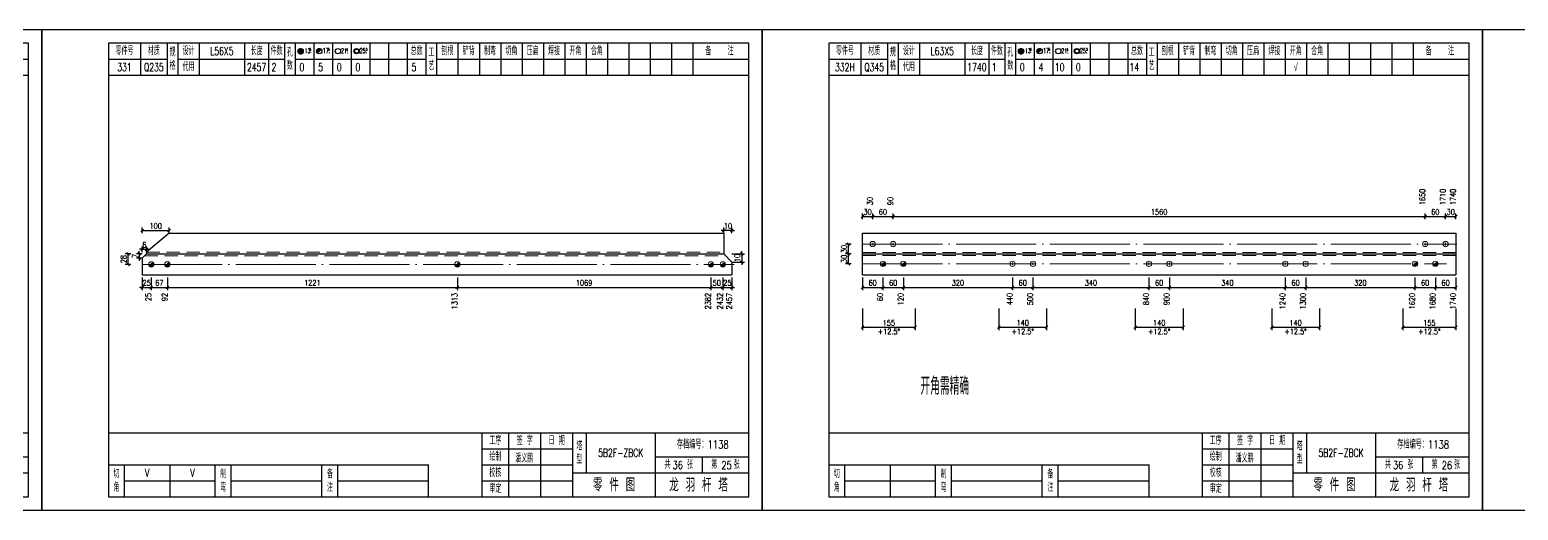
# Model space of a CAD drawing. Header units: millimetres. Extents: x 0 to 30240, y -10896 to -1348.
# Drawn here: x 6476 to 7033, y -2530 to -2350 of the extents above; entities that cross this region are included whole.
import ezdxf
from ezdxf.enums import TextEntityAlignment as Align

# ---------------------------------------------------------------- set-up
doc = ezdxf.new("R2010")
doc.units = ezdxf.units.MM
doc.header["$LTSCALE"] = 20
doc.header["$PDMODE"] = 1
doc.linetypes.add('DASHDOT2X', pattern=[1.75, 1.5, -0.125, 0, -0.125])
doc.linetypes.add('HIDDEN', pattern=[0.375, 0.25, -0.125])
for name, color, linetype, lineweight in [('1', 7, 'Continuous', 25), ('11', 3, 'Continuous', 13), ('2', 1, 'HIDDEN', 13), ('5', 1, 'Continuous', 13), ('7', 2, 'DASHDOT2X', 13)]:
    doc.layers.add(name, color=color, linetype=linetype, lineweight=lineweight)
doc.styles.get("Standard").update_dxf_attribs({"font": 'simplex', "width": 0.7, "bigfont": 'gbhzfs.shx'})
doc.styles.add('SYMBOL_TXT', font='txt.shx', dxfattribs={"width": 0.6})
doc.styles.add('TITLE_TXT', font='simplex.shx', dxfattribs={"width": 0.75, "height": 2.5, "bigfont": 'gbhzfs.shx'})
doc.dimstyles.get("Standard").update_dxf_attribs({"dimtxt": 2.1, "dimasz": 1, "dimexe": 1.05, "dimexo": 0, "dimgap": 0.63, "dimtad": 1, "dimzin": 0, "dimdsep": 46, "dimtxsty": 'standard', "dimblk": 'OBLIQUE', "dimblk1": 'OBLIQUE', "dimblk2": 'OBLIQUE', "dimcen": 0.09, "dimadec": 0, "dimazin": 0, "dimtfac": 1, "dimtdec": 1, "dimtix": 1, "dimtmove": 0, "dimatfit": 3, "dimfxl": 0, "dimtolj": 1, "dimtzin": 0, "dimarcsym": 0})
pattern_1 = [(0, (-3, 0), (0, 0.0125), [])]

# ---------------------------------------------------------------- blocks, each defined once
blk = doc.blocks.new('M12_HOLE')
h = blk.add_hatch()
h.set_pattern_fill('LINE', scale=0.1, style=0)
h.set_pattern_definition(pattern_1)
h.paths.add_polyline_path([(-5, 0, 1), (-1, 0, 1)])
at = {"color": 7}
blk.add_circle((-3, 0), 2, dxfattribs=at)
at = {"color": 7, "attachment_point": 1, "style": 'SYMBOL_TXT'}
for s, insert, char_height, width in [('13\\f??|b0|i0|c0|p54;.', (-0.1, 2.1), 3.5, 5.707), ('5', (3.7, 2.3), 1.8, 2.931)]:
    blk.add_mtext(s, dxfattribs=dict(at, insert=insert, char_height=char_height, width=width))
blk = doc.blocks.new('M16_HOLE')
h = blk.add_hatch()
h.set_pattern_fill('LINE', scale=0.1, style=0)
h.set_pattern_definition(pattern_1)
h.paths.add_polyline_path([(-1.6, 1.4, 0.668179), (-5, 0, 0.198912), (-4.4, -1.4)])
at = {"color": 7}
blk.add_circle((-3, 0), 2, dxfattribs=at)
at = {"color": 7, "attachment_point": 1, "style": 'SYMBOL_TXT'}
for s, insert, char_height, width in [('17.', (-0.4, 2.1), 3.5, 6.316), ('5', (3.6, 2.3), 1.8, 1.822)]:
    blk.add_mtext(s, dxfattribs=dict(at, insert=insert, char_height=char_height, width=width))
blk = doc.blocks.new('M20_HOLE')
at = {"color": 7}
blk.add_circle((-3, 0), 2, dxfattribs=at)
at = {"color": 7, "attachment_point": 1, "style": 'SYMBOL_TXT'}
for s, insert, char_height, width in [('21.', (-0.7, 2), 3.5, 6.074), ('5', (3.3, 2), 1.8, 1.458)]:
    blk.add_mtext(s, dxfattribs=dict(at, insert=insert, char_height=char_height, width=width))
blk = doc.blocks.new('M24_HOLE')
at = {"color": 7}
for radius in [2, 1.5]:
    blk.add_circle((-3, 0), radius, dxfattribs=at)
at = {"color": 7, "attachment_point": 1, "style": 'SYMBOL_TXT'}
for s, insert, char_height, width in [('25.', (-0.7, 2.1), 3.5, 2.429), ('5', (3.9, 2.3), 1.8, 1.944)]:
    blk.add_mtext(s, dxfattribs=dict(at, insert=insert, char_height=char_height, width=width))
blk = doc.blocks.new('JgCard')
for p, q in [((270, 180), (0, 180)), ((0, 180), (0, 0)), ((270, 0), (270, 180)), ((265, 175), (25, 175)), ((25, 175), (25, 5)), ((37, 175), (37, 163)), ((47, 175), (47, 163)), ((51, 175), (51, 163)), ((59, 175), (59, 163)), ((76, 175), (76, 163)), ((85, 175), (85, 163)), ((91, 175), (91, 163)), ((95, 175), (95, 163)), ((102, 175), (102, 163)), ((109, 175), (109, 163)), ((116, 175), (116, 163)), ((123, 175), (123, 163)), ((130, 175), (130, 163)), ((137, 175), (137, 163)), ((144, 175), (144, 163)), ((148, 175), (148, 163)), ((156, 175), (156, 163)), ((164, 175), (164, 163)), ((172, 175), (172, 163)), ((180, 175), (180, 163)), ((188, 175), (188, 163)), ((196, 175), (196, 163)), ((204, 175), (204, 163)), ((212, 175), (212, 163)), ((220, 175), (220, 163)), ((228, 175), (228, 163)), ((236, 175), (236, 163)), ((244, 175), (244, 163)), ((265, 5), (265, 175)), ((25, 169), (47, 169)), ((51, 169), (91, 169)), ((95, 169), (144, 169)), ((148, 169), (265, 169)), ((25, 163), (265, 163)), ((25, 29), (265, 29)), ((165, 5), (165, 29)), ((175, 5), (175, 29)), ((187, 5), (187, 29)), ((199, 5), (199, 29)), ((204, 29), (204, 14)), ((230, 5), (230, 29)), ((165, 23), (199, 23)), ((25, 17), (145, 17)), ((31, 5), (31, 17)), ((48, 17), (48, 5)), ((65, 5), (65, 17)), ((71, 5), (71, 17)), ((105, 5), (105, 17)), ((111, 5), (111, 17)), ((145, 5), (145, 17)), ((165, 17), (199, 17)), ((230, 20), (265, 20)), ((247.5, 20), (247.5, 14)), ((199, 14), (265, 14)), ((31, 11), (65, 11)), ((71, 11), (105, 11)), ((111, 11), (145, 11)), ((165, 11), (199, 11)), ((0, 0), (270, 0)), ((25, 5), (265, 5))]:
    blk.add_line(p, q)
blk.add_lwpolyline([(96.03, 171.99, -1), (98.03, 171.99, -1)], format="xyb", close=True)
blk.add_point((145, 96))
at = {"xscale": 0.5, "yscale": 0.5, "zscale": 0.5}
for name, p in [('M12_HOLE', (98.53, 171.99)), ('M16_HOLE', (105.5, 172)), ('M20_HOLE', (112.5, 172)), ('M24_HOLE', (119.5, 172))]:
    blk.add_blockref(name, p, dxfattribs=at)
at = {"style": 'TITLE_TXT', "width": 0.75}
for s, height, p in [('存档编号：1138', 3.076, (238.02, 23.07)), ('潘义鹏', 3, (177.45, 17.91)), ('龙 羽 杆 塔', 5, (235.17, 6.97))]:
    blk.add_text(s, height=height, dxfattribs=at).set_placement(p)
at = {"attachment_point": 5, "style": 'TITLE_TXT'}
for s, insert, char_height, width in [('零件号', (31, 172), 3, 15), ('材质', (42, 172), 3, 8), ('设计', (55, 172), 3, 8), ('长度', (80.5, 172), 3, 8), ('件数', (88, 172), 3, 6), ('总数', (140.5, 172), 3, 7), ('刨根', (152, 172), 3, 8), ('铲背', (160, 172), 3, 8), ('制弯', (168, 172), 3, 8), ('切角', (176, 172), 3, 8), ('压扁', (184, 172), 3, 8), ('焊接', (192, 172), 3, 8), ('开角', (200, 172), 3, 8), ('合角', (208, 172), 3, 8), ('备    注', (254, 172), 3, 22), ('规格', (49, 169), 3, 4), ('代用', (55, 166), 3, 8), ('孔数', (93, 169), 3, 4), ('工\\P艺', (146, 169), 3, 4), ('工序', (170, 26), 3, 10), ('签 字', (181, 26), 3, 12), ('日 期', (193, 26), 3, 12), ('塔\\P型', (201.5, 21.5), 3, 5), ('绘制', (170, 20), 3, 10), ('共    张', (238.75, 17), 3, 17.5), ('第    张', (256.25, 17), 3, 17.5), ('切\\P角', (28, 11), 3, 6), ('制\\P弯', (68, 11), 3, 6), ('备\\P注', (108, 11), 3, 6), ('校核', (170, 14), 3, 10), ('零 件 图', (214.5, 9.5), 5, 31), ('审定', (170, 8), 3, 10)]:
    blk.add_mtext(s, dxfattribs=dict(at, insert=insert, char_height=char_height, width=width))
blk = doc.blocks.new('M16')
for p, q in [((-0.71, -0.71), (0.71, 0.71)), ((-0.4, 0), (0.4, 0)), ((0, 0.4), (0, -0.4))]:
    blk.add_line(p, q)
blk.add_circle((0, 0), 1)
for radius in [0.8, 0.6, 0.4, 0.2]:
    blk.add_arc((0, 0), radius, 225, 45)
blk = doc.blocks.new('_Oblique')
at = {"color": 0, "linetype": 'ByBlock', "lineweight": -2}
blk.add_line((-0.5, -0.5), (0.5, 0.5), dxfattribs=at)
blk = doc.blocks.new('*D911')
at = {"layer": '11', "color": 0, "lineweight": -2}
for p, q in [((6517.6, -2443.27), (6517.6, -2448)), ((6521.04, -2443.27), (6521.04, -2448)), ((6517.6, -2446.95), (6516.6, -2446.95)), ((6517.6, -2446.95), (6521.04, -2446.95)), ((6521.04, -2446.95), (6522.04, -2446.95))]:
    blk.add_line(p, q, dxfattribs=at)
at = {"layer": 'Defpoints', "color": 0}
for p in [(6517.6, -2443.27), (6521.04, -2443.27), (6521.04, -2446.95)]:
    blk.add_point(p, dxfattribs=at)
at = {"layer": '11', "color": 0, "lineweight": -2}
blk.add_blockref('_Oblique', (6517.6, -2446.95), dxfattribs=at)
at = {"layer": '11', "color": 0, "lineweight": -2, "rotation": 180}
blk.add_blockref('_Oblique', (6521.04, -2446.95), dxfattribs=at)
at = {"layer": '11', "color": 0, "insert": (6519.32, -2445.27), "char_height": 2.1, "attachment_point": 5}
blk.add_mtext('\\A1;25', dxfattribs=at)
blk = doc.blocks.new('*D916')
at = {"layer": '11', "color": 0, "lineweight": -2}
for p, q in [((6735.26, -2443.27), (6735.26, -2448)), ((6738.7, -2443.27), (6738.7, -2448)), ((6735.26, -2446.95), (6734.26, -2446.95)), ((6735.26, -2446.95), (6738.7, -2446.95)), ((6738.7, -2446.95), (6739.7, -2446.95))]:
    blk.add_line(p, q, dxfattribs=at)
at = {"layer": 'Defpoints', "color": 0}
for p in [(6735.26, -2443.27), (6738.7, -2443.27), (6738.7, -2446.95)]:
    blk.add_point(p, dxfattribs=at)
at = {"layer": '11', "color": 0, "lineweight": -2}
blk.add_blockref('_Oblique', (6735.26, -2446.95), dxfattribs=at)
at = {"layer": '11', "color": 0, "lineweight": -2, "rotation": 180}
blk.add_blockref('_Oblique', (6738.7, -2446.95), dxfattribs=at)
at = {"layer": '11', "color": 0, "insert": (6736.98, -2445.27), "char_height": 2.1, "attachment_point": 5}
blk.add_mtext('\\A1;25', dxfattribs=at)
blk = doc.blocks.new('*D918')
at = {"layer": '11', "color": 0, "lineweight": -2}
for p, q in [((6517.6, -2433.76), (6517.6, -2431.66)), ((6519.25, -2433.76), (6519.25, -2431.66)), ((6517.6, -2432.71), (6516.6, -2432.71)), ((6517.6, -2432.71), (6519.25, -2432.71)), ((6519.25, -2432.71), (6520.25, -2432.71))]:
    blk.add_line(p, q, dxfattribs=at)
at = {"layer": 'Defpoints', "color": 0}
for p in [(6517.6, -2433.76), (6519.25, -2432.71), (6519.25, -2433.76)]:
    blk.add_point(p, dxfattribs=at)
at = {"layer": '11', "color": 0, "lineweight": -2}
blk.add_blockref('_Oblique', (6517.6, -2432.71), dxfattribs=at)
at = {"layer": '11', "color": 0, "lineweight": -2, "rotation": 180}
blk.add_blockref('_Oblique', (6519.25, -2432.71), dxfattribs=at)
at = {"layer": '11', "color": 0, "insert": (6518.43, -2431.03), "char_height": 2.1, "attachment_point": 5}
blk.add_mtext('\\A1;6', dxfattribs=at)
blk = doc.blocks.new('*D919')
at = {"layer": '11', "color": 0, "lineweight": -2}
for p, q in [((6517.6, -2434.45), (6515.5, -2434.45)), ((6517.6, -2435.98), (6515.5, -2435.98)), ((6516.55, -2434.45), (6516.55, -2433.45)), ((6516.55, -2434.45), (6516.55, -2435.98)), ((6516.55, -2435.98), (6516.55, -2436.98))]:
    blk.add_line(p, q, dxfattribs=at)
at = {"layer": 'Defpoints', "color": 0}
for p in [(6516.55, -2435.98), (6517.6, -2434.45), (6517.6, -2435.98)]:
    blk.add_point(p, dxfattribs=at)
at = {"layer": '11', "color": 0, "lineweight": -2}
for p, rotation in [((6516.55, -2434.45), 270), ((6516.55, -2435.98), 90)]:
    blk.add_blockref('_Oblique', p, dxfattribs=dict(at, rotation=rotation))
at = {"layer": '11', "color": 0, "insert": (6514.87, -2435.22), "char_height": 2.1, "attachment_point": 5, "rotation": 90}
blk.add_mtext('\\A1;7', dxfattribs=at)
blk = doc.blocks.new('*D920')
at = {"layer": '11', "color": 0, "lineweight": -2}
for p, q in [((6735.67, -2425.63), (6734.67, -2425.63)), ((6735.67, -2426.68), (6735.67, -2424.58)), ((6738.7, -2425.63), (6735.67, -2425.63)), ((6738.7, -2426.68), (6738.7, -2424.58)), ((6738.7, -2425.63), (6739.7, -2425.63))]:
    blk.add_line(p, q, dxfattribs=at)
at = {"layer": 'Defpoints', "color": 0}
for p in [(6735.67, -2425.63), (6735.67, -2426.68), (6738.7, -2426.68)]:
    blk.add_point(p, dxfattribs=at)
at = {"layer": '11', "color": 0, "lineweight": -2}
blk.add_blockref('_Oblique', (6735.67, -2425.63), dxfattribs=at)
at = {"layer": '11', "color": 0, "lineweight": -2, "rotation": 180}
blk.add_blockref('_Oblique', (6738.7, -2425.63), dxfattribs=at)
at = {"layer": '11', "color": 0, "insert": (6737.19, -2423.95), "char_height": 2.1, "attachment_point": 5}
blk.add_mtext('\\A1;10', dxfattribs=at)
blk = doc.blocks.new('*D921')
at = {"layer": '11', "color": 0, "lineweight": -2}
for p, q in [((6738.7, -2434.45), (6743.43, -2434.45)), ((6738.7, -2437.51), (6743.43, -2437.51)), ((6742.38, -2434.45), (6742.38, -2433.45)), ((6742.38, -2434.45), (6742.38, -2437.51)), ((6742.38, -2437.51), (6742.38, -2438.51))]:
    blk.add_line(p, q, dxfattribs=at)
at = {"layer": 'Defpoints', "color": 0}
for p in [(6738.7, -2434.45), (6738.7, -2437.51), (6742.38, -2437.51)]:
    blk.add_point(p, dxfattribs=at)
at = {"layer": '11', "color": 0, "lineweight": -2}
for p, rotation in [((6742.38, -2434.45), 270), ((6742.38, -2437.51), 90)]:
    blk.add_blockref('_Oblique', p, dxfattribs=dict(at, rotation=rotation))
at = {"layer": '11', "color": 0, "insert": (6740.7, -2435.98), "char_height": 2.1, "attachment_point": 5, "rotation": 90}
blk.add_mtext('\\A1;10', dxfattribs=at)
blk = doc.blocks.new('M20')
for p, q in [((-0.5, 0), (0.5, 0)), ((0, -0.5), (0, 0.5))]:
    blk.add_line(p, q)
blk.add_circle((0, 0), 1)

msp = doc.modelspace()

# ---------------------------------------------------------------- linework, layer by layer
at = {"layer": '1'}
for p, q in [((6527.781, -2426.685), (6519.251, -2433.761)), ((6527.781, -2426.685), (6735.673, -2426.685)), ((6735.673, -2426.685), (6735.673, -2433.761)), ((6787.6, -2426.685), (7010, -2426.685)), ((6787.6, -2434.455), (6787.6, -2426.685)), ((7010, -2426.685), (7010, -2442.225)), ((6519.251, -2434.455), (6517.6, -2435.981)), ((6517.6, -2435.981), (6517.6, -2442.225)), ((6519.251, -2433.761), (6519.251, -2434.455)), ((6519.251, -2434.455), (6735.673, -2434.455)), ((6735.673, -2433.761), (6735.673, -2434.455)), ((6735.673, -2434.455), (6738.7, -2437.507)), ((6738.7, -2437.507), (6738.7, -2442.225)), ((6787.6, -2434.455), (7010, -2434.455)), ((6787.6, -2442.225), (6787.6, -2434.455)), ((6517.6, -2442.225), (6738.7, -2442.225)), ((6787.6, -2442.225), (7010, -2442.225))]:
    msp.add_line(p, q, dxfattribs=at)
at = {"layer": '2'}
for p, q in [((6518.501, -2435.149), (6736.361, -2435.149)), ((6519.251, -2433.761), (6735.673, -2433.761)), ((6787.6, -2433.838), (7010, -2433.838)), ((6787.6, -2435.071), (7010, -2435.071))]:
    msp.add_line(p, q, dxfattribs=at)
at = {"layer": '7'}
for p, q in [((6787.6, -2430.755), (7010.366, -2430.755)), ((6517.6, -2438.34), (6739.46, -2438.34)), ((6787.6, -2438.155), (7006.531, -2438.155))]:
    msp.add_line(p, q, dxfattribs=at)

# ---------------------------------------------------------------- block references
at = {"layer": '1'}
for p in [(6210, -2530.455), (6480, -2530.455), (6750, -2530.455), (7020, -2530.455)]:
    msp.add_blockref('JgCard', p, dxfattribs=at)
at = {"layer": '5'}
for name, p in [('M20', (6791.434, -2430.755)), ('M20', (6799.103, -2430.755)), ('M20', (6998.497, -2430.755)), ('M20', (7006.166, -2430.755)), ('M16', (6521.04, -2438.34)), ('M16', (6527.069, -2438.34)), ('M16', (6635.754, -2438.34)), ('M16', (6730.761, -2438.34)), ('M16', (6735.26, -2438.34)), ('M16', (6795.269, -2438.155)), ('M16', (6802.938, -2438.155)), ('M20', (6843.839, -2438.155)), ('M20', (6851.508, -2438.155)), ('M20', (6894.966, -2438.155)), ('M20', (6902.634, -2438.155)), ('M20', (6946.092, -2438.155)), ('M20', (6953.761, -2438.155)), ('M16', (6994.662, -2438.155)), ('M16', (7002.331, -2438.155))]:
    msp.add_blockref(name, p, dxfattribs=at)

# ---------------------------------------------------------------- texts
at = {"style": 'TITLE_TXT', "width": 0.75}
for s, p in [('36', (6716.438, -2515.024)), ('25', (6734.744, -2515.114)), ('36', (6986.438, -2515.024)), ('26', (7004.744, -2515.114))]:
    msp.add_text(s, height=3, dxfattribs=at).set_placement(p)
at = {"layer": '1', "width": 0.7}
for s, height, p in [('L56X5', 3, (6547.5, -2358.455)), ('L63X5', 3, (6817.5, -2358.455)), ('331', 3, (6511, -2364.455)), ('Q235', 3, (6522, -2364.455)), ('2457', 3, (6560.5, -2364.455)), ('2', 3, (6567, -2364.455)), ('0', 3, (6577.5, -2364.455)), ('5', 3, (6584.5, -2364.455)), ('0', 3, (6591.5, -2364.455)), ('0', 3, (6598.5, -2364.455)), ('5', 3, (6619.5, -2364.455)), ('332H', 3, (6781, -2364.455)), ('Q345', 3, (6792, -2364.455)), ('1740', 3, (6830.5, -2364.455)), ('1', 3, (6837, -2364.455)), ('0', 3, (6847.5, -2364.455)), ('4', 3, (6854.5, -2364.455)), ('10', 3, (6861.5, -2364.455)), ('0', 3, (6868.5, -2364.455)), ('14', 3, (6889.5, -2364.455)), ('√', 3, (6950, -2364.455)), ('开角需精确', 6.5365, (6818.448, -2483.918)), ('V', 3, (6519.5, -2516.455)), ('V', 3, (6536.5, -2516.455))]:
    msp.add_text(s, height=height, dxfattribs=at).set_placement(p, align=Align.MIDDLE_CENTER)
for s, p in [('30', (6791.434, -2416.185)), ('90', (6799.103, -2416.185)), ('1650', (6998.497, -2416.185)), ('1710', (7006.166, -2416.185)), ('1740', (7010, -2416.185))]:
    msp.add_text(s, height=2.1, rotation=90, dxfattribs=at).set_placement(p)
for s, p in [('25', (6521.037, -2449.05)), ('92', (6527.11, -2449.05)), ('1313', (6635.796, -2449.05)), ('2382', (6730.761, -2449.05)), ('2432', (6735.26, -2449.05)), ('2457', (6738.7, -2449.05)), ('60', (6795.269, -2449.05)), ('120', (6802.938, -2449.05)), ('440', (6843.839, -2449.05)), ('500', (6851.508, -2449.05)), ('840', (6894.966, -2449.05)), ('900', (6902.634, -2449.05)), ('1240', (6946.092, -2449.05)), ('1300', (6953.761, -2449.05)), ('1620', (6994.662, -2449.05)), ('1680', (7002.331, -2449.05)), ('1740', (7010, -2449.05))]:
    msp.add_text(s, height=2.1, rotation=90, dxfattribs=at).set_placement(p, align=Align.RIGHT)
for p in [(6797.506, -2462.455), (6847.674, -2462.455), (6898.8, -2462.455), (6949.926, -2462.455), (7000.094, -2462.455)]:
    msp.add_text('+12.5°', height=2.1, dxfattribs=at).set_placement(p, align=Align.TOP_CENTER)
at = {"layer": '1', "char_height": 3, "width": 26, "attachment_point": 5}
for insert in [(6697, -2508.955), (6967, -2508.955)]:
    msp.add_mtext('5B2F-ZBCK', dxfattribs=dict(at, insert=insert))

# ---------------------------------------------------------------- dimensions: what is measured, and where the dimension line sits
at = {"layer": '1'}
for base, p1, p2, text in [((6782.35, -2430.755), (6783.35, -2434.455), (6783.35, -2430.755), '30'), ((6512.35, -2434.455), (6513.35, -2438.34), (6513.35, -2434.455), '28'), ((6782.35, -2434.455), (6783.35, -2438.155), (6783.35, -2434.455), '30')]:
    msp.add_linear_dim(base=base, p1=p1, p2=p2, angle=90, text=text, dimstyle='standard', dxfattribs=at).render()
for base, p1, p2, text in [((6807.411, -2461.93), (6787.6, -2454.93), (6807.411, -2454.93), '155'), ((6856.621, -2461.93), (6838.726, -2454.93), (6856.621, -2454.93), '140'), ((6907.747, -2461.93), (6889.853, -2454.93), (6907.747, -2454.93), '140'), ((6958.874, -2461.93), (6940.979, -2454.93), (6958.874, -2454.93), '140'), ((7010, -2461.93), (6990.189, -2454.93), (7010, -2454.93), '155')]:
    msp.add_linear_dim(base=base, p1=p1, p2=p2, text=text, dimstyle='standard', dxfattribs=at).render()
at = {"layer": '11'}
for base, p1, p2, text in [((6791.434, -2420.385), (6787.6, -2421.435), (6791.434, -2421.435), '30'), ((6799.103, -2420.385), (6791.434, -2421.435), (6799.103, -2421.435), '60'), ((6998.497, -2420.385), (6799.103, -2421.435), (6998.497, -2421.435), '1560'), ((7006.166, -2420.385), (6998.497, -2421.435), (7006.166, -2421.435), '60'), ((7010, -2420.385), (7006.166, -2421.435), (7010, -2421.435), '30'), ((6527.781, -2425.635), (6517.6, -2426.685), (6527.781, -2426.685), '100'), ((6527.069, -2446.95), (6521.04, -2443.275), (6527.069, -2443.275), '67'), ((6635.754, -2446.95), (6527.069, -2443.275), (6635.754, -2443.275), '1221'), ((6730.761, -2446.95), (6635.754, -2443.275), (6730.761, -2443.275), '1069'), ((6735.26, -2446.95), (6730.761, -2443.275), (6735.26, -2443.275), '50'), ((6795.269, -2446.95), (6787.6, -2443.275), (6795.269, -2443.275), '60'), ((6802.938, -2446.95), (6795.269, -2443.275), (6802.938, -2443.275), '60'), ((6843.839, -2446.95), (6802.938, -2443.275), (6843.839, -2443.275), '320'), ((6851.508, -2446.95), (6843.839, -2443.275), (6851.508, -2443.275), '60'), ((6894.966, -2446.95), (6851.508, -2443.275), (6894.966, -2443.275), '340'), ((6902.634, -2446.95), (6894.966, -2443.275), (6902.634, -2443.275), '60'), ((6946.092, -2446.95), (6902.634, -2443.275), (6946.092, -2443.275), '340'), ((6953.761, -2446.95), (6946.092, -2443.275), (6953.761, -2443.275), '60'), ((6994.662, -2446.95), (6953.761, -2443.275), (6994.662, -2443.275), '320'), ((7002.331, -2446.95), (6994.662, -2443.275), (7002.331, -2443.275), '60'), ((7010, -2446.95), (7002.331, -2443.275), (7010, -2443.275), '60')]:
    msp.add_linear_dim(base=base, p1=p1, p2=p2, text=text, dimstyle='standard', dxfattribs=at).render()
for base, p1, p2, text, picture, middle in [((6735.673, -2425.635), (6738.7, -2426.685), (6735.673, -2426.685), '10', '*D920', (6737.186, -2423.955)), ((6519.251, -2432.711), (6517.6, -2433.761), (6519.251, -2433.761), '6', '*D918', (6518.426, -2431.031)), ((6521.04, -2446.95), (6517.6, -2443.275), (6521.04, -2443.275), '25', '*D911', (6519.32, -2445.27)), ((6738.7, -2446.95), (6735.26, -2443.275), (6738.7, -2443.275), '25', '*D916', (6736.98, -2445.27))]:
    dim = msp.add_linear_dim(base=base, p1=p1, p2=p2, text=text, dimstyle='standard', dxfattribs=at)
    dim.commit()
    dim.dimension.update_dxf_attribs({"geometry": picture, "text_midpoint": middle})
for base, p1, p2, text, picture, middle in [((6516.55, -2435.981), (6517.6, -2434.455), (6517.6, -2435.981), '7', '*D919', (6514.87, -2435.218)), ((6742.375, -2437.507), (6738.7, -2434.455), (6738.7, -2437.507), '10', '*D921', (6740.695, -2435.981))]:
    dim = msp.add_linear_dim(base=base, p1=p1, p2=p2, angle=90, text=text, dimstyle='standard', dxfattribs=at)
    dim.commit()
    dim.dimension.update_dxf_attribs({"geometry": picture, "text_midpoint": middle})

doc.saveas('drawing.dxf')
